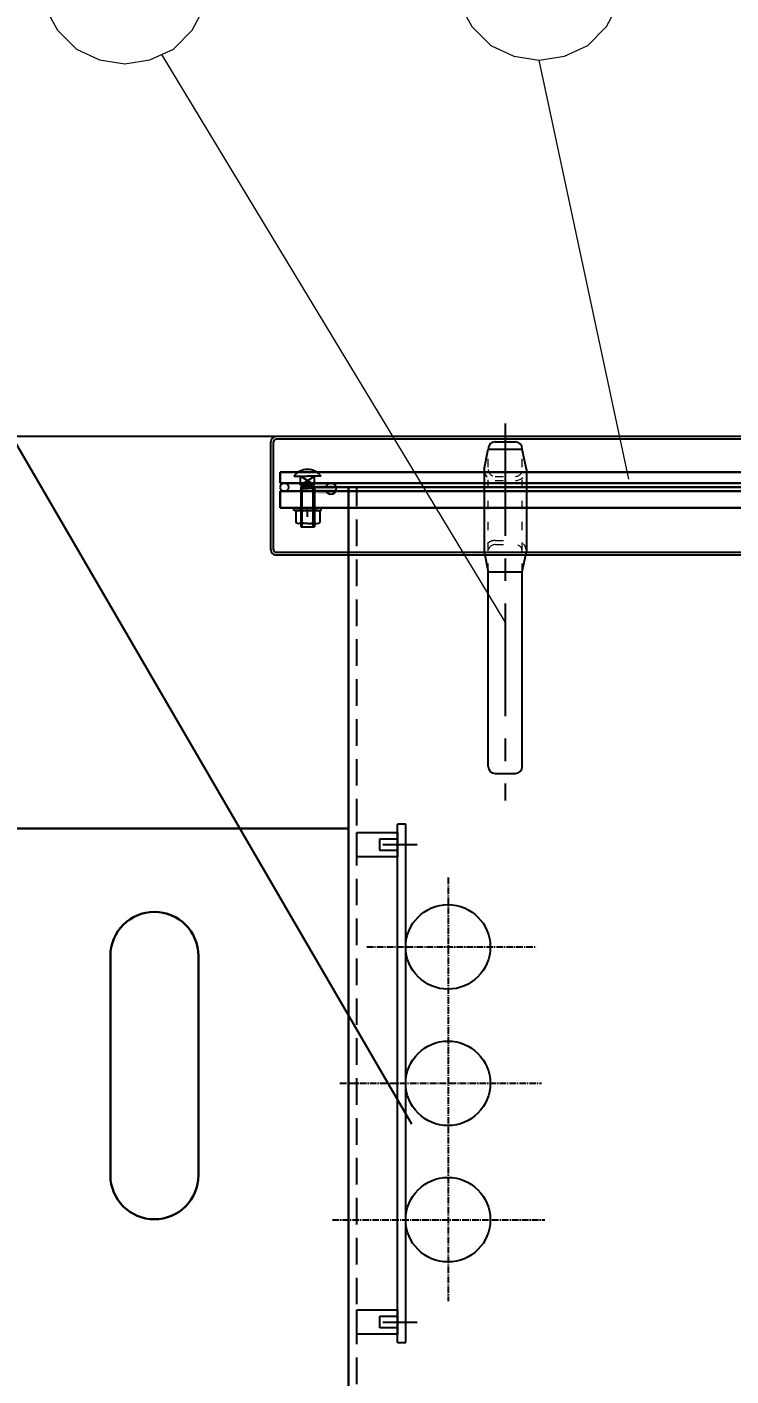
# Model space of a CAD drawing. Header units: millimetres. Extents: x 124493 to 133608, y -169944 to -164394.
# Drawn here: x 128501 to 129017, y -166120 to -165131 of the extents above; entities that cross this region are included whole.
import ezdxf

# ---------------------------------------------------------------- set-up
doc = ezdxf.new("R2010")
doc.units = ezdxf.units.MM
doc.header["$LTSCALE"] = 13
for name, pattern in [('ACAD_ISO03W100', [1.18, 0.47, -0.71]), ('CENTER', [50.8, 31.75, -6.35, 6.35, -6.35]), ('CENTER2', [1.125, 0.75, -0.125, 0.125, -0.125]), ('CENTERX2', [101.6, 63.5, -12.7, 12.7, -12.7]), ('DASHED', [0.75, 0.5, -0.25])]:
    doc.linetypes.add(name, pattern=pattern)
for name, color, linetype in [('1', 4, 'Continuous'), ('1轮廓实线层', 7, 'Continuous'), ('2细线层', 4, 'Continuous'), ('3中心线层', 1, 'CENTER'), ('4虚线层', 6, 'DASHED'), ('5剖面线层', 2, 'Continuous'), ('中心线', 1, 'CENTER2'), ('粗实线', 4, 'Continuous'), ('细实线', 2, 'Continuous')]:
    doc.layers.add(name, color=color, linetype=linetype)
doc.layers.add('标注、文本', color=3, linetype='Continuous', lineweight=25)
doc.layers.add('铁心', color=3, linetype='Continuous', lineweight=0)
doc.styles.get("Standard").update_dxf_attribs({"font": 'gbenor.shx', "bigfont": 'gbcbig.shx'})
doc.dimstyles.new('1-15', dxfattribs={"dimscale": 20, "dimtxt": 3.5, "dimasz": 2, "dimexe": 1.5, "dimexo": 0.5, "dimgap": 0.5, "dimtad": 1, "dimtoh": 1, "dimdec": 1, "dimdsep": 46, "dimtxsty": 'Standard', "dimcen": 2.5, "dimclrd": 3, "dimclre": 3, "dimclrt": 3, "dimadec": 0, "dimazin": 2, "dimtfac": 1, "dimtdec": 1, "dimtmove": 0, "dimatfit": 2, "dimfxl": 1, "dimarcsym": 0})

# ---------------------------------------------------------------- blocks, each defined once
blk = doc.blocks.new('846712')
at = {"layer": '1轮廓实线层', "color": 0, "ltscale": 0.5}
for p, q in [((12564.4, -718.9), (12558.4, -718.9)), ((12558.4, -1098.9), (12558.4, -718.9)), ((12564.4, -1098.9), (12564.4, -718.9)), ((12547.63, -733.9), (12572.73, -733.9)), ((12547.63, -1083.9), (12572.73, -1083.9)), ((12558.4, -1098.9), (12564.4, -1098.9))]:
    blk.add_line(p, q, dxfattribs=at)
at = {"layer": '中心线', "color": 1, "ltscale": 0.5}
for p, q in [((12595.4, -758.1), (12595.4, -1068.58)), ((12535.83, -808.9), (12660.18, -808.9)), ((12516.15, -908.9), (12664, -908.9)), ((12510.65, -1008.9), (12666.36, -1008.9))]:
    blk.add_line(p, q, dxfattribs=at)
at = {"layer": '标注、文本'}
for centre in [(12595.4, -808.9), (12595.4, -908.9), (12595.4, -1008.9)]:
    blk.add_circle(centre, 31, dxfattribs=at)
blk = doc.blocks.new('A$C35956794')
at = {"layer": '4虚线层', "ltscale": 5}
for points in [[(17.75, 373.87), (47.75, 373.87), (47.75, 356.13), (17.75, 356.13)], [(17.75, 373.87), (47.75, 373.87), (47.75, 356.13), (17.75, 356.13)], [(34.78, 369.33), (47.75, 369.33), (47.75, 360.67), (34.78, 360.67)], [(34.78, 369.33), (47.75, 369.33), (47.75, 360.67), (34.78, 360.67)], [(17.75, 23.87), (47.75, 23.87), (47.75, 6.13), (17.75, 6.13)], [(17.75, 23.87), (47.75, 23.87), (47.75, 6.13), (17.75, 6.13)], [(34.78, 19.33), (47.75, 19.33), (47.75, 10.67), (34.78, 10.67)], [(34.78, 19.33), (47.75, 19.33), (47.75, 10.67), (34.78, 10.67)]]:
    blk.add_lwpolyline(points, close=True, dxfattribs=at)
at = {"layer": '标注、文本'}
blk.add_blockref('846712', (-12510.65, 1098.9), dxfattribs=at)
blk = doc.blocks.new('*D520')
at = {"layer": 'Defpoints', "color": 0, "transparency": 16777216}
for p in [(128328.4, -165431.56), (128703.68, -165431.56), (128817.68, -167089.77)]:
    blk.add_point(p, dxfattribs=at)
at = {"layer": '标注、文本', "color": 3, "lineweight": -2, "transparency": 16777216}
for p, q in [((128693.68, -165431.56), (128298.4, -165431.56)), ((128328.4, -167049.77), (128328.4, -165471.56)), ((128807.68, -167089.77), (128298.4, -167089.77))]:
    blk.add_line(p, q, dxfattribs=at)
at = {"layer": '标注、文本', "color": 3, "transparency": 16777216}
for points in [[(128321.74, -165471.56), (128335.07, -165471.56), (128328.4, -165431.56)], [(128321.74, -167049.77), (128335.07, -167049.77), (128328.4, -167089.77)]]:
    blk.add_solid(points, dxfattribs=at)
at = {"layer": '标注、文本', "color": 3, "transparency": 16777216, "insert": (128283.4, -166260.67), "char_height": 70, "attachment_point": 5, "rotation": 90}
blk.add_mtext('1660', dxfattribs=at)

msp = doc.modelspace()

# ---------------------------------------------------------------- hatches: boundary and pattern name
at = {"layer": '5剖面线层'}
msp.add_hatch(color=256, dxfattribs=at).paths.add_polyline_path([(128723.85, -165473.77, 1), (128723.85, -165465.77), (128716.08, -165465.77, 1), (128716.08, -165473.77)])

# ---------------------------------------------------------------- linework, layer by layer
at = {"layer": '1', "color": 1, "linetype": 'CENTERX2', "lineweight": -3, "ltscale": 0.1}
msp.add_line((128851.68, -165421.93), (128851.68, -165698.4), dxfattribs=at)
at = {"layer": '1轮廓实线层'}
for p, q in [((128696.65, -165460.77), (128706.68, -165460.77)), ((128701.5, -165467.17), (128711.86, -165460.77)), ((128711.86, -165467.17), (128701.5, -165460.77)), ((128701.5, -165467.17), (128701.5, -165460.77)), ((128716.71, -165460.77), (128706.68, -165460.77)), ((128711.86, -165467.17), (128711.86, -165460.77)), ((128701.5, -165467.17), (128711.86, -165467.17)), ((128701.68, -165469.77), (128702.68, -165467.17)), ((128701.68, -165469.77), (128706.68, -165469.77)), ((128701.68, -165469.77), (128701.68, -165497.77)), ((128711.86, -165467.17), (128702.68, -165467.17)), ((128702.68, -165467.17), (128702.68, -165467.17)), ((128711.68, -165469.77), (128706.68, -165469.77)), ((128711.68, -165469.77), (128710.68, -165467.17)), ((128711.68, -165469.77), (128711.68, -165497.77)), ((128696.68, -165485.77), (128696.68, -165483.77)), ((128706.68, -165485.77), (128696.68, -165485.77)), ((128698.14, -165486.48), (128698.14, -165494.55)), ((128698.83, -165485.77), (128706.68, -165485.77)), ((128706.93, -165485.77), (128700.34, -165485.77)), ((128702.53, -165486.48), (128702.53, -165497.77)), ((128706.68, -165485.77), (128716.68, -165485.77)), ((128714.53, -165485.77), (128706.68, -165485.77)), ((128706.93, -165485.77), (128713.53, -165485.77)), ((128711.33, -165486.48), (128711.33, -165497.77)), ((128715.73, -165486.48), (128715.73, -165494.55)), ((128716.68, -165485.77), (128716.68, -165483.77)), ((128706.93, -165495.27), (128700.34, -165495.27)), ((128701.68, -165497.77), (128711.68, -165497.77)), ((128706.93, -165495.27), (128713.53, -165495.27))]:
    msp.add_line(p, q, dxfattribs=at)
for centre, radius, start, end in [((128706.61, -165468.16), 12.4, 89.67273, 143.42142), ((128706.55, -165468.56), 12.8, 37.48841, 89.41744), ((128700.34, -165489.52), 3.75, 54.0904, 125.9096), ((128706.93, -165499.69), 13.93, 71.59339, 108.40661), ((128713.53, -165489.52), 3.75, 54.0904, 125.9096), ((128700.34, -165491.52), 3.75, 234.0904, 305.9096), ((128706.93, -165481.34), 13.93, 251.59339, 288.40661), ((128713.53, -165491.52), 3.75, 234.0904, 305.9096)]:
    msp.add_arc(centre, radius, start, end, dxfattribs=at)
at = {"layer": '2细线层'}
for p, q in [((128702.68, -165497.77), (128702.68, -165467.17)), ((128710.68, -165497.77), (128710.68, -165467.17))]:
    msp.add_line(p, q, dxfattribs=at)
at = {"layer": '3中心线层'}
msp.add_line((128706.68, -165490.46), (128706.68, -165483.67), dxfattribs=at)
at = {"layer": '4虚线层', "ltscale": 3}
msp.add_line((128742.68, -167003.77), (128742.68, -165468.77), dxfattribs=at)
at = {"layer": '4虚线层'}
for p, q in [((128701.43, -165485.77), (128701.43, -165483.77)), ((128711.93, -165485.77), (128711.93, -165483.77))]:
    msp.add_line(p, q, dxfattribs=at)
at = {"layer": '4虚线层', "ltscale": 3}
msp.add_circle((128689.68, -165468.77), 3, dxfattribs=at)
at = {"layer": '标注、文本'}
for p, q in [((128323.7, -165146.38), (128782.83, -165935.36)), ((129442.68, -165431.56), (128683.68, -165431.56)), ((128679.68, -165514.55), (128679.68, -165435.56)), ((128681.68, -165514.55), (128681.68, -165435.56)), ((129442.68, -165433.56), (128683.68, -165433.56)), ((128836.18, -165455.81), (128839.18, -165440.81)), ((128839.18, -165440.81), (128864.18, -165440.81)), ((128844.18, -165435.56), (128859.18, -165435.56)), ((128867.18, -165455.81), (128864.18, -165440.81)), ((128836.18, -165455.81), (128836.18, -165515.81)), ((128867.18, -165455.81), (128867.18, -165515.81)), ((129442.68, -165516.55), (128683.68, -165516.55)), ((129442.68, -165518.55), (128683.68, -165518.55)), ((128836.18, -165515.81), (128839.18, -165530.81)), ((128864.18, -165530.81), (128867.18, -165515.81)), ((128839.18, -165673.55), (128839.18, -165530.81)), ((128839.18, -165530.81), (128864.18, -165530.81)), ((128864.18, -165673.55), (128864.18, -165530.81)), ((128844.18, -165678.55), (128859.18, -165678.55))]:
    msp.add_line(p, q, dxfattribs=at)
at = {"layer": '标注、文本', "color": 2, "linetype": 'ACAD_ISO03W100', "lineweight": 18}
for p, q in [((128839.18, -165530.81), (128839.18, -165440.56)), ((128864.18, -165530.81), (128864.18, -165440.56)), ((128844.18, -165460.81), (128859.18, -165460.81)), ((128844.18, -165463.81), (128859.18, -165463.81)), ((128844.18, -165507.81), (128859.18, -165507.81)), ((128844.18, -165510.81), (128859.18, -165510.81))]:
    msp.add_line(p, q, dxfattribs=at)
at = {"layer": '标注、文本', "color": 4, "lineweight": 30}
for p, q in [((128736.68, -165718.99), (128485.49, -165718.99)), ((128562.01, -165973.15), (128562.01, -165812.4)), ((128626.61, -165812.4), (128626.61, -165973.15))]:
    msp.add_line(p, q, dxfattribs=at)
at = {"layer": '标注、文本'}
for centre, radius, start, end in [((128683.68, -165435.56), 4, 90, 180), ((128683.68, -165435.56), 2, 90, 180), ((128844.18, -165440.56), 5, 90, 180), ((128859.18, -165440.56), 5, 0, 90), ((128683.68, -165514.55), 4, 180, 270), ((128683.68, -165514.55), 2, 180, 270), ((128844.18, -165673.55), 5, 180, 270), ((128859.18, -165673.55), 5, 270, 0)]:
    msp.add_arc(centre, radius, start, end, dxfattribs=at)
at = {"layer": '标注、文本', "color": 2, "linetype": 'ACAD_ISO03W100', "lineweight": 18}
for centre, radius, start, end in [((128844.18, -165455.81), 8, 180, 270), ((128844.18, -165455.81), 5, 180, 270), ((128859.18, -165455.81), 5, 270, 0), ((128859.18, -165455.81), 8, 270, 0), ((128844.18, -165515.81), 8, 90, 180), ((128844.18, -165515.81), 5, 90, 180), ((128859.18, -165515.81), 8, 0, 90), ((128859.18, -165515.81), 5, 0, 90)]:
    msp.add_arc(centre, radius, start, end, dxfattribs=at)
at = {"layer": '标注、文本', "color": 4, "lineweight": 30}
for centre, start, end in [((128594.31, -165812.4), 0, 180), ((128594.31, -165973.15), 180, 0)]:
    msp.add_arc(centre, 32.3, start, end, dxfattribs=at)
at = {"layer": '粗实线', "lineweight": 30}
for p, q in [((129442.68, -165457.77), (128686.68, -165457.77)), ((128686.68, -165457.77), (128686.68, -165465.77)), ((129442.68, -165465.77), (128686.68, -165465.77)), ((128702.07, -165468.77), (129442.68, -165468.77)), ((128736.68, -167003.77), (128736.68, -165468.77)), ((129442.68, -165471.77), (128686.68, -165471.77)), ((128686.68, -165471.77), (128686.68, -165483.77)), ((128686.68, -165483.77), (129442.68, -165483.77))]:
    msp.add_line(p, q, dxfattribs=at)
at = {"layer": '粗实线'}
msp.add_line((128701.68, -165497.77), (128701.68, -165497.77), dxfattribs=at)
at = {"layer": '细实线'}
msp.add_arc((128723.85, -165469.77), 4, 210, 165.52249, dxfattribs=at)
at = {"layer": '铁心'}
for points in [[(128938.4, -165095.46), (128935.09, -165075.58), (128926.05, -165058.42), (128912.2, -165044.56), (128895.03, -165037.03), (128876.66, -165033.72), (128857.98, -165037.03), (128841.12, -165044.56), (128827.26, -165058.42), (128817.92, -165075.58), (128814.91, -165095.46), (128817.92, -165114.14), (128827.26, -165131), (128841.12, -165144.86), (128857.98, -165152.69), (128876.66, -165155.7), (128895.03, -165152.69), (128912.2, -165144.86), (128926.05, -165131), (128935.09, -165114.14)], [(128634.44, -165098.12), (128631.13, -165078.24), (128622.09, -165061.07), (128608.24, -165047.22), (128591.07, -165039.69), (128572.7, -165036.37), (128554.03, -165039.69), (128537.16, -165047.22), (128523.3, -165061.07), (128513.97, -165078.24), (128510.96, -165098.12), (128513.97, -165116.79), (128523.3, -165133.66), (128537.16, -165147.51), (128554.03, -165155.34), (128572.7, -165158.35), (128591.07, -165155.34), (128608.24, -165147.51), (128622.09, -165133.66), (128631.13, -165116.79)]]:
    msp.add_lwpolyline(points, close=True, dxfattribs=at)
for points in [[(128851.68, -165567.54), (128599.66, -165151.43), (128599.66, -165151.43)], [(128942.27, -165462.74), (128876.66, -165155.7), (128876.66, -165155.7)]]:
    msp.add_lwpolyline(points, dxfattribs=at)

# ---------------------------------------------------------------- block references
at = {"layer": '标注、文本'}
msp.add_blockref('A$C35956794', (128724.93, -166095.77), dxfattribs=at)

# ---------------------------------------------------------------- dimensions: what is measured, and where the dimension line sits
dim = msp.add_linear_dim(base=(128328.4, -165431.56), p1=(128817.68, -167089.77), p2=(128703.68, -165431.56), angle=90, text='1660', dimstyle='1-15', dxfattribs=at)
dim.commit()
dim.dimension.update_dxf_attribs({"geometry": '*D520', "text_midpoint": (128283.4, -166260.67)})

doc.saveas('drawing.dxf')
